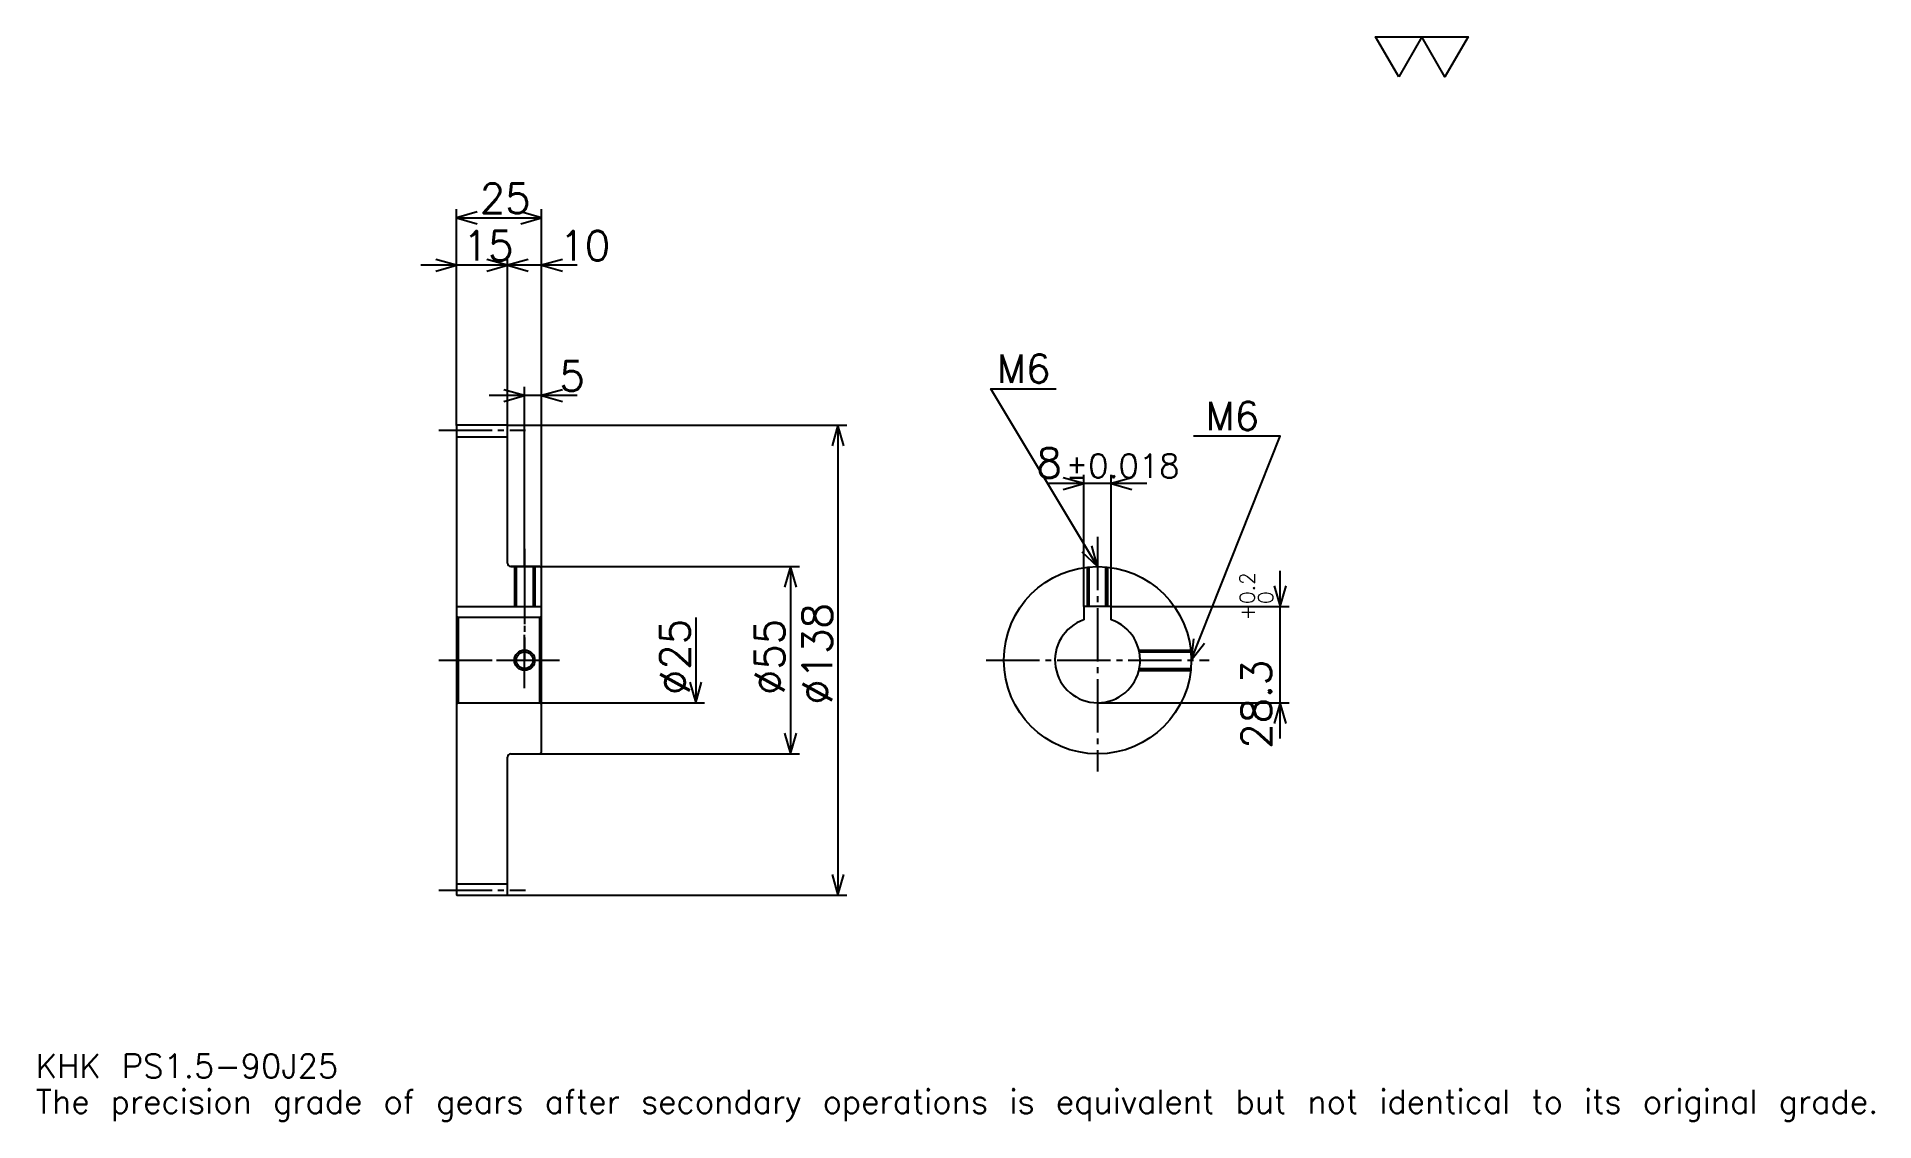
# Model space of a CAD drawing. Extents: x 18 to 557, y 6 to 325.
import ezdxf

# ---------------------------------------------------------------- set-up
doc = ezdxf.new("R2010")
doc.units = 0
doc.linetypes.add('DASHDOT', pattern=[20.869564, 15.652174, -1.73913, 1.73913, -1.73913])
doc.layers.get('0').update_dxf_attribs({"linetype": 'CONTINUOUS'})
doc.layers.add('DASHDOT', color=6, linetype='DASHDOT')
doc.styles.add('KANJI', font='TXT', dxfattribs={"bigfont": 'BIGFONT'})

msp = doc.modelspace()

# ---------------------------------------------------------------- linework, layer by layer
at = {"color": 5}
for p, q in [((140.869568, 210.739136), (140.869568, 274.217407)), ((140.869568, 271.608704), (165.869568, 271.608704)), ((165.869568, 210.739136), (165.869568, 274.217407)), ((155.869568, 210.739136), (155.869568, 260.304352)), ((166.304352, 257.695648), (130.434784, 257.695648)), ((176.304352, 257.695648), (145.434784, 257.695648)), ((160.869568, 210.739136), (160.869568, 222.043488)), ((176.304352, 219.434784), (150.434784, 219.434784)), ((140.869568, 210.63913), (140.869568, 210.739136)), ((155.769562, 210.739136), (165.869568, 210.739136)), ((155.869568, 210.63913), (155.869568, 210.739136)), ((160.869568, 169.239136), (160.869568, 210.739136)), ((160.869568, 169.239136), (160.869568, 210.739136)), ((165.869568, 210.739136), (255.434784, 210.739136)), ((165.869568, 168.739136), (165.869568, 210.739136)), ((252.82608, 210.739136), (252.82608, 72.739136)), ((325.021729, 157.539139), (325.021729, 196.195663)), ((333.021729, 157.539139), (333.021729, 196.195663)), ((343.456543, 193.58696), (314.586975, 193.58696)), ((156.869568, 169.239136), (165.869568, 169.239136)), ((165.869568, 169.239136), (241.521744, 169.239136)), ((238.913055, 169.239136), (238.913055, 114.239136)), ((382.608704, 118.804352), (382.608704, 167.973923)), ((333.021729, 157.539139), (385.217407, 157.539139)), ((211.08696, 154.239136), (211.08696, 129.239136)), ((165.869568, 129.239136), (213.695648, 129.239136)), ((329.021729, 129.239136), (385.217407, 129.239136)), ((156.869568, 114.239136), (165.869568, 114.239136)), ((165.869568, 114.239136), (241.521744, 114.239136)), ((155.769562, 72.739136), (165.869568, 72.739136)), ((165.869568, 72.739136), (255.434784, 72.739136))]:
    msp.add_line(p, q, dxfattribs=at)
at = {"color": 4}
for p, q in [((140.869568, 207.364136), (155.869568, 207.364136)), ((140.869568, 157.539139), (165.869568, 157.539139)), ((141.369568, 154.239136), (141.369568, 129.239136)), ((165.369568, 154.239136), (165.869568, 154.739136)), ((165.369568, 129.239136), (165.869568, 128.739136)), ((140.869568, 76.114136), (155.869568, 76.114136))]:
    msp.add_line(p, q, dxfattribs=at)
at = {"color": 7}
msp.add_lwpolyline([(417.391296, 313.043488), (410.608673, 324.800018), (437.739136, 324.800018), (430.956512, 313.043488), (424.17392, 324.800018), (417.391296, 313.043488)], dxfattribs=at)
at = {"color": 5}
for points in [[(146.956528, 273.347839), (140.869568, 271.608704), (146.956528, 269.869568)], [(159.782608, 269.869568), (165.869568, 271.608704), (159.782608, 273.347839)], [(134.782608, 255.956528), (140.869568, 257.695648), (134.782608, 259.434784)], [(149.782608, 255.956528), (155.869568, 257.695648), (149.782608, 259.434784)], [(161.956528, 259.434784), (155.869568, 257.695648), (161.956528, 255.956528)], [(171.956528, 259.434784), (165.869568, 257.695648), (171.956528, 255.956528)], [(154.782608, 217.695648), (160.869568, 219.434784), (154.782608, 221.17392)], [(171.956528, 221.17392), (165.869568, 219.434784), (171.956528, 217.695648)], [(329.021729, 169.239136), (297.717407, 221.413055), (316.847839, 221.413055)], [(254.565216, 204.652176), (252.82608, 210.739136), (251.08696, 204.652176)], [(356.521729, 141.739136), (382.608704, 207.5), (357.217407, 207.5)], [(318.934784, 191.847839), (325.021729, 193.58696), (318.934784, 195.326096)], [(339.108704, 195.326096), (333.021729, 193.58696), (339.108704, 191.847839)], [(324.398743, 173.563889), (329.021729, 169.239136), (327.381317, 175.353424)], [(240.652176, 163.152176), (238.913055, 169.239136), (237.17392, 163.152176)], [(380.869568, 163.626099), (382.608704, 157.539139), (384.347839, 163.626099)], [(357.149658, 148.038452), (356.521729, 141.739136), (360.382812, 146.755875)], [(209.347839, 135.326096), (211.08696, 129.239136), (212.82608, 135.326096)], [(384.347839, 123.152176), (382.608704, 129.239136), (380.869568, 123.152176)], [(237.17392, 120.326096), (238.913055, 114.239136), (240.652176, 120.326096)], [(251.08696, 78.826096), (252.82608, 72.739136), (254.565216, 78.826096)]]:
    msp.add_lwpolyline(points, dxfattribs=at)
at = {"color": 4}
for points in [[(155.869568, 170.239136), (155.869568, 210.63913), (155.769562, 210.739136), (140.969574, 210.739136), (140.869568, 210.63913), (140.869568, 128.739136)], [(156.869568, 114.239136), (165.369568, 114.239136), (165.869568, 114.739136), (165.869568, 168.739136), (165.369568, 169.239136), (156.869568, 169.239136)], [(157.869568, 169.239136), (157.869568, 157.539139)], [(158.409576, 169.239136), (158.409576, 157.539139)], [(163.329559, 169.239136), (163.329559, 157.539139)], [(163.869568, 169.239136), (163.869568, 157.539139)], [(326.021729, 157.539139), (326.021729, 169.075012)], [(326.561737, 157.539139), (326.561737, 169.128891)], [(331.48175, 157.539139), (331.48175, 169.128891)], [(332.021729, 157.539139), (332.021729, 169.075012)], [(333.021729, 153.581848), (333.021729, 157.539139), (325.021729, 157.539139), (325.021729, 153.581848)], [(140.869568, 128.739136), (141.369568, 129.239136), (165.369568, 129.239136), (165.369568, 154.239136), (141.369568, 154.239136), (140.869568, 154.739136)], [(341.156403, 144.739136), (356.357605, 144.739136)], [(341.277283, 144.199142), (356.411499, 144.199142)], [(341.156403, 138.739136), (356.357605, 138.739136)], [(341.277283, 139.279129), (356.411499, 139.279129)], [(140.869568, 128.739136), (140.869568, 72.839134), (140.969574, 72.739136), (155.769562, 72.739136), (155.869568, 72.839134), (155.869568, 113.239136)]]:
    msp.add_lwpolyline(points, dxfattribs=at)
for centre, radius in [((329.021729, 141.739136), 27.5), ((160.869568, 141.739136), 2.46)]:
    msp.add_circle(centre, radius, dxfattribs=at)
at = {"color": 7}
msp.add_circle((160.869568, 141.739136), 3, dxfattribs=at)
at = {"color": 4}
for centre, radius, start, end in [((156.869568, 170.239136), 1, 180, 270), ((329.021729, 141.739136), 12.5, 108.66292518, 71.33707482), ((156.869568, 113.239136), 1, 90, 180)]:
    msp.add_arc(centre, radius, start, end, dxfattribs=at)
at = {"layer": 'DASHDOT', "color": 7}
for p, q in [((135.652176, 209.239136), (161.08696, 209.239136)), ((329.021729, 177.934784), (329.021729, 109.021744)), ((160.869568, 169.239136), (160.869568, 141.739136)), ((135.652176, 141.739136), (171.08696, 141.739136)), ((296.304352, 141.739136), (361.739136, 141.739136)), ((135.652176, 74.239136), (161.08696, 74.239136))]:
    msp.add_line(p, q, dxfattribs=at)
for points in [[(160.869568, 174.456528), (160.869568, 152.321747)], [(160.869568, 133.521744), (160.869568, 149.956528)], [(152.652176, 141.739136), (169.08696, 141.739136)]]:
    msp.add_lwpolyline(points, dxfattribs=at)

# ---------------------------------------------------------------- texts
at = {"color": 7, "style": 'KANJI'}
for s, height, p in [('25', 8.695652, (147.717392, 273)), ('15', 8.695652, (142.717392, 259.086975)), ('10', 8.695652, (171.08696, 259.086975)), ('5', 8.695652, (171.08696, 220.82608)), ('M6', 8.347826, (299.456543, 223.152176)), ('M6', 8.347826, (360.695679, 209.239136)), ('8', 8.695652, (311.072205, 195.326096)), ('%%p0.018', 6.956522, (319.67981, 195.326096)), ('KHK PS1.5-90J25', 6.956522, (17.391304, 19.130434)), ('The precision grade of gears after secondary operations is equivalent but not identical to its original grade.', 6.956522, (17.391304, 8.695652))]:
    msp.add_text(s, height=height, dxfattribs=at).set_placement(p)
for s, height, p in [('0.2', 4.347826, (375.130432, 158.272507)), ('%%c138', 8.695652, (251.08696, 128.695648)), ('+', 4.347826, (375.130432, 153.402939)), ('0', 4.347826, (380.521729, 158.272507)), ('%%c25', 8.695652, (209.347839, 131.521744)), ('%%c55', 8.695652, (237.17392, 131.521744)), ('28.3', 8.695652, (380, 115.764717))]:
    msp.add_text(s, height=height, rotation=90, dxfattribs=at).set_placement(p)

doc.saveas('drawing.dxf')
